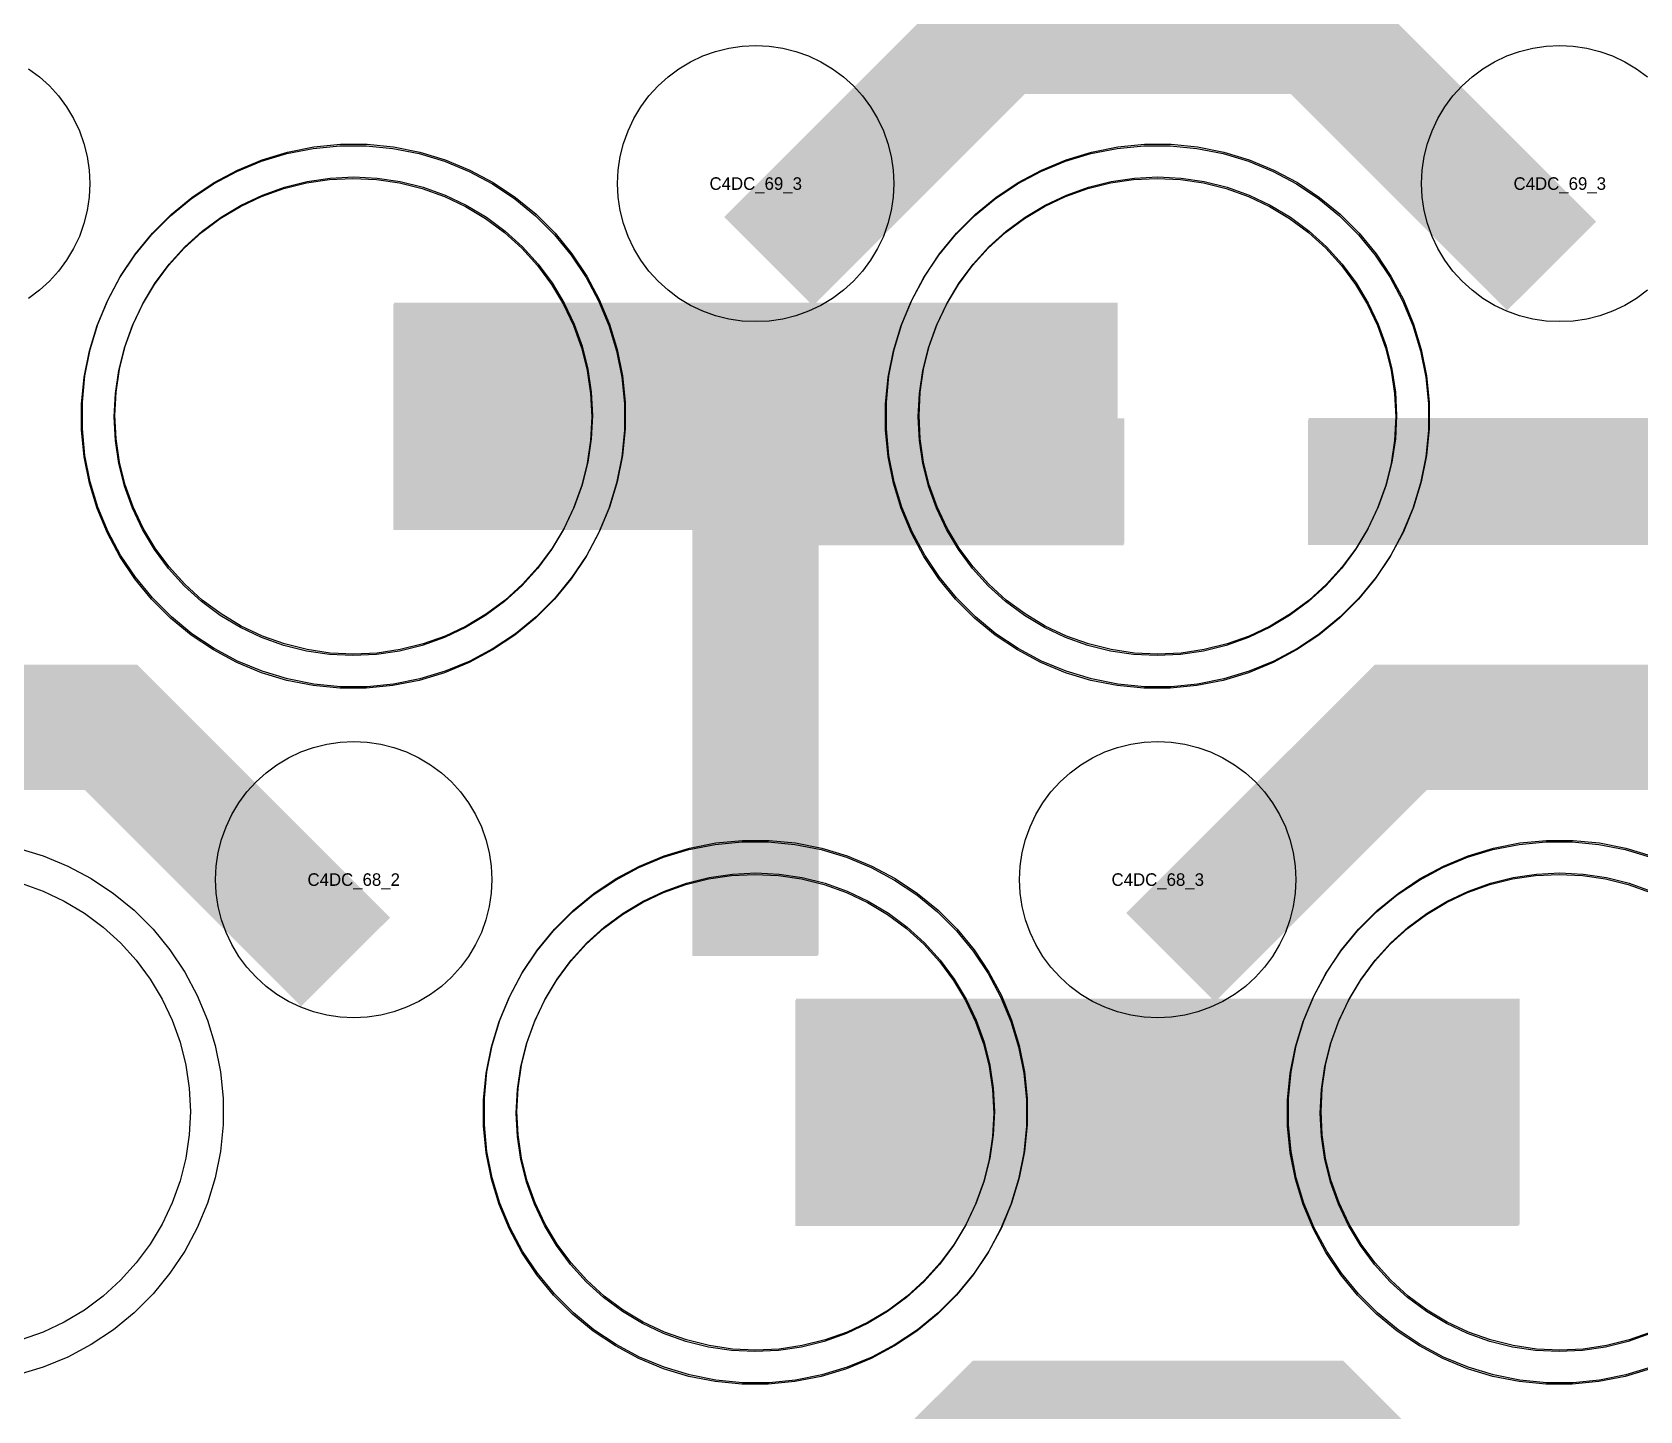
# Model space of a CAD drawing. Extents: x -11880 to 11880, y -14992 to 14992.
# Drawn here: x -11184 to -10864.1, y -5476.8 to -5202.3 of the extents above; entities that cross this region are included whole.
import ezdxf
from ezdxf.enums import TextEntityAlignment as Align

# ---------------------------------------------------------------- set-up
doc = ezdxf.new("R2010")
doc.units = 0
doc.header["$MEASUREMENT"] = 0
for name, color, linetype in [('GDS_775_DT_237', 138, 'CONTINUOUS'), ('RDL1_FS', 34, 'CONTINUOUS'), ('RDL_BS', 160, 'CONTINUOUS')]:
    doc.layers.add(name, color=color, linetype=linetype)

msp = doc.modelspace()

# ---------------------------------------------------------------- linework, layer by layer
at = {"layer": 'RDL1_FS', "color": 241, "true_color": 0xf7abae}
for points in [[(-11120.149, -5326.436), (-11124.806, -5326.207), (-11129.417, -5325.523), (-11133.94, -5324.391), (-11138.33, -5322.819), (-11142.544, -5320.827), (-11146.544, -5318.429), (-11150.289, -5315.651), (-11153.743, -5312.521), (-11156.873, -5309.067), (-11159.651, -5305.322), (-11162.049, -5301.322), (-11164.041, -5297.108), (-11165.613, -5292.718), (-11166.745, -5288.195), (-11167.429, -5283.584), (-11167.658, -5278.927), (-11167.429, -5274.27), (-11166.745, -5269.659), (-11165.613, -5265.136), (-11164.041, -5260.746), (-11162.049, -5256.532), (-11159.651, -5252.532), (-11156.873, -5248.787), (-11153.743, -5245.333), (-11150.289, -5242.203), (-11146.544, -5239.425), (-11142.544, -5237.027), (-11138.33, -5235.035), (-11133.94, -5233.463), (-11129.417, -5232.331), (-11124.806, -5231.647), (-11120.149, -5231.418), (-11115.492, -5231.647), (-11110.881, -5232.331), (-11106.358, -5233.463), (-11101.968, -5235.035), (-11097.754, -5237.027), (-11093.754, -5239.425), (-11090.009, -5242.203), (-11086.555, -5245.333), (-11083.425, -5248.787), (-11080.647, -5252.532), (-11078.249, -5256.532), (-11076.257, -5260.746), (-11074.685, -5265.136), (-11073.553, -5269.659), (-11072.869, -5274.27), (-11072.64, -5278.927), (-11072.869, -5283.584), (-11073.553, -5288.195), (-11074.685, -5292.718), (-11076.257, -5297.108), (-11078.249, -5301.322), (-11080.647, -5305.322), (-11083.425, -5309.067), (-11086.555, -5312.521), (-11090.009, -5315.651), (-11093.754, -5318.429), (-11097.754, -5320.827), (-11101.968, -5322.819), (-11106.358, -5324.391), (-11110.881, -5325.523), (-11115.492, -5326.207)], [(-10960.149, -5326.436), (-10964.806, -5326.207), (-10969.417, -5325.523), (-10973.94, -5324.391), (-10978.33, -5322.819), (-10982.544, -5320.827), (-10986.544, -5318.429), (-10990.289, -5315.651), (-10993.743, -5312.521), (-10996.873, -5309.067), (-10999.651, -5305.322), (-11002.049, -5301.322), (-11004.041, -5297.108), (-11005.613, -5292.718), (-11006.745, -5288.195), (-11007.429, -5283.584), (-11007.658, -5278.927), (-11007.429, -5274.27), (-11006.745, -5269.659), (-11005.613, -5265.136), (-11004.041, -5260.746), (-11002.049, -5256.532), (-10999.651, -5252.532), (-10996.873, -5248.787), (-10993.743, -5245.333), (-10990.289, -5242.203), (-10986.544, -5239.425), (-10982.544, -5237.027), (-10978.33, -5235.035), (-10973.94, -5233.463), (-10969.417, -5232.331), (-10964.806, -5231.647), (-10960.149, -5231.418), (-10955.492, -5231.647), (-10950.881, -5232.331), (-10946.358, -5233.463), (-10941.968, -5235.035), (-10937.754, -5237.027), (-10933.754, -5239.425), (-10930.009, -5242.203), (-10926.555, -5245.333), (-10923.425, -5248.787), (-10920.647, -5252.532), (-10918.249, -5256.532), (-10916.257, -5260.746), (-10914.685, -5265.136), (-10913.553, -5269.659), (-10912.869, -5274.27), (-10912.64, -5278.927), (-10912.869, -5283.584), (-10913.553, -5288.195), (-10914.685, -5292.718), (-10916.257, -5297.108), (-10918.249, -5301.322), (-10920.647, -5305.322), (-10923.425, -5309.067), (-10926.555, -5312.521), (-10930.009, -5315.651), (-10933.754, -5318.429), (-10937.754, -5320.827), (-10941.968, -5322.819), (-10946.358, -5324.391), (-10950.881, -5325.523), (-10955.492, -5326.207)], [(-11040.149, -5465.001), (-11044.806, -5464.772), (-11049.417, -5464.088), (-11053.94, -5462.956), (-11058.33, -5461.384), (-11062.544, -5459.392), (-11066.544, -5456.994), (-11070.289, -5454.216), (-11073.743, -5451.086), (-11076.873, -5447.632), (-11079.651, -5443.887), (-11082.049, -5439.887), (-11084.041, -5435.673), (-11085.613, -5431.283), (-11086.745, -5426.76), (-11087.429, -5422.149), (-11087.658, -5417.492), (-11087.429, -5412.835), (-11086.745, -5408.224), (-11085.613, -5403.701), (-11084.041, -5399.311), (-11082.049, -5395.097), (-11079.651, -5391.097), (-11076.873, -5387.352), (-11073.743, -5383.898), (-11070.289, -5380.768), (-11066.544, -5377.99), (-11062.544, -5375.592), (-11058.33, -5373.6), (-11053.94, -5372.028), (-11049.417, -5370.896), (-11044.806, -5370.212), (-11040.149, -5369.983), (-11035.492, -5370.212), (-11030.881, -5370.896), (-11026.358, -5372.028), (-11021.968, -5373.6), (-11017.754, -5375.592), (-11013.754, -5377.99), (-11010.009, -5380.768), (-11006.555, -5383.898), (-11003.425, -5387.352), (-11000.647, -5391.097), (-10998.249, -5395.097), (-10996.257, -5399.311), (-10994.685, -5403.701), (-10993.553, -5408.224), (-10992.869, -5412.835), (-10992.64, -5417.492), (-10992.869, -5422.149), (-10993.553, -5426.76), (-10994.685, -5431.283), (-10996.257, -5435.673), (-10998.249, -5439.887), (-11000.647, -5443.887), (-11003.425, -5447.632), (-11006.555, -5451.086), (-11010.009, -5454.216), (-11013.754, -5456.994), (-11017.754, -5459.392), (-11021.968, -5461.384), (-11026.358, -5462.956), (-11030.881, -5464.088), (-11035.492, -5464.772)]]:
    msp.add_lwpolyline(points, close=True, dxfattribs=at)
at = {"layer": 'RDL1_FS'}
for points in [[(-11120, -5326.154), (-11124.657, -5325.925), (-11129.268, -5325.241), (-11133.791, -5324.109), (-11138.181, -5322.537), (-11142.395, -5320.545), (-11146.395, -5318.147), (-11150.14, -5315.369), (-11153.594, -5312.239), (-11156.724, -5308.785), (-11159.502, -5305.04), (-11161.9, -5301.04), (-11163.892, -5296.826), (-11165.464, -5292.436), (-11166.596, -5287.913), (-11167.28, -5283.302), (-11167.509, -5278.645), (-11167.28, -5273.988), (-11166.596, -5269.377), (-11165.464, -5264.854), (-11163.892, -5260.464), (-11161.9, -5256.25), (-11159.502, -5252.25), (-11156.724, -5248.505), (-11153.594, -5245.051), (-11150.14, -5241.921), (-11146.395, -5239.143), (-11142.395, -5236.745), (-11138.181, -5234.753), (-11133.791, -5233.181), (-11129.268, -5232.049), (-11124.657, -5231.365), (-11120, -5231.136), (-11115.343, -5231.365), (-11110.732, -5232.049), (-11106.209, -5233.181), (-11101.819, -5234.753), (-11097.605, -5236.745), (-11093.605, -5239.143), (-11089.86, -5241.921), (-11086.406, -5245.051), (-11083.276, -5248.505), (-11080.498, -5252.25), (-11078.1, -5256.25), (-11076.108, -5260.464), (-11074.536, -5264.854), (-11073.404, -5269.377), (-11072.72, -5273.988), (-11072.491, -5278.645), (-11072.72, -5283.302), (-11073.404, -5287.913), (-11074.536, -5292.436), (-11076.108, -5296.826), (-11078.1, -5301.04), (-11080.498, -5305.04), (-11083.276, -5308.785), (-11086.406, -5312.239), (-11089.86, -5315.369), (-11093.605, -5318.147), (-11097.605, -5320.545), (-11101.819, -5322.537), (-11106.209, -5324.109), (-11110.732, -5325.241), (-11115.343, -5325.925)], [(-10960, -5326.154), (-10964.657, -5325.925), (-10969.268, -5325.241), (-10973.791, -5324.109), (-10978.181, -5322.537), (-10982.395, -5320.545), (-10986.395, -5318.147), (-10990.14, -5315.369), (-10993.594, -5312.239), (-10996.724, -5308.785), (-10999.502, -5305.04), (-11001.9, -5301.04), (-11003.892, -5296.826), (-11005.464, -5292.436), (-11006.596, -5287.913), (-11007.28, -5283.302), (-11007.509, -5278.645), (-11007.28, -5273.988), (-11006.596, -5269.377), (-11005.464, -5264.854), (-11003.892, -5260.464), (-11001.9, -5256.25), (-10999.502, -5252.25), (-10996.724, -5248.505), (-10993.594, -5245.051), (-10990.14, -5241.921), (-10986.395, -5239.143), (-10982.395, -5236.745), (-10978.181, -5234.753), (-10973.791, -5233.181), (-10969.268, -5232.049), (-10964.657, -5231.365), (-10960, -5231.136), (-10955.343, -5231.365), (-10950.732, -5232.049), (-10946.209, -5233.181), (-10941.819, -5234.753), (-10937.605, -5236.745), (-10933.605, -5239.143), (-10929.86, -5241.921), (-10926.406, -5245.051), (-10923.276, -5248.505), (-10920.498, -5252.25), (-10918.1, -5256.25), (-10916.108, -5260.464), (-10914.536, -5264.854), (-10913.404, -5269.377), (-10912.72, -5273.988), (-10912.491, -5278.645), (-10912.72, -5283.302), (-10913.404, -5287.913), (-10914.536, -5292.436), (-10916.108, -5296.826), (-10918.1, -5301.04), (-10920.498, -5305.04), (-10923.276, -5308.785), (-10926.406, -5312.239), (-10929.86, -5315.369), (-10933.605, -5318.147), (-10937.605, -5320.545), (-10941.819, -5322.537), (-10946.209, -5324.109), (-10950.732, -5325.241), (-10955.343, -5325.925)], [(-11040, -5464.719), (-11044.657, -5464.49), (-11049.268, -5463.806), (-11053.791, -5462.674), (-11058.181, -5461.102), (-11062.395, -5459.11), (-11066.395, -5456.712), (-11070.14, -5453.934), (-11073.594, -5450.804), (-11076.724, -5447.35), (-11079.502, -5443.605), (-11081.9, -5439.605), (-11083.892, -5435.391), (-11085.464, -5431.001), (-11086.596, -5426.478), (-11087.28, -5421.867), (-11087.509, -5417.21), (-11087.28, -5412.553), (-11086.596, -5407.942), (-11085.464, -5403.419), (-11083.892, -5399.029), (-11081.9, -5394.815), (-11079.502, -5390.815), (-11076.724, -5387.07), (-11073.594, -5383.616), (-11070.14, -5380.486), (-11066.395, -5377.708), (-11062.395, -5375.31), (-11058.181, -5373.318), (-11053.791, -5371.746), (-11049.268, -5370.614), (-11044.657, -5369.93), (-11040, -5369.701), (-11035.343, -5369.93), (-11030.732, -5370.614), (-11026.209, -5371.746), (-11021.819, -5373.318), (-11017.605, -5375.31), (-11013.605, -5377.708), (-11009.86, -5380.486), (-11006.406, -5383.616), (-11003.276, -5387.07), (-11000.498, -5390.815), (-10998.1, -5394.815), (-10996.108, -5399.029), (-10994.536, -5403.419), (-10993.404, -5407.942), (-10992.72, -5412.553), (-10992.491, -5417.21), (-10992.72, -5421.867), (-10993.404, -5426.478), (-10994.536, -5431.001), (-10996.108, -5435.391), (-10998.1, -5439.605), (-11000.498, -5443.605), (-11003.276, -5447.35), (-11006.406, -5450.804), (-11009.86, -5453.934), (-11013.605, -5456.712), (-11017.605, -5459.11), (-11021.819, -5461.102), (-11026.209, -5462.674), (-11030.732, -5463.806), (-11035.343, -5464.49)]]:
    msp.add_lwpolyline(points, close=True, dxfattribs=at)
for points in [[(-11111.998, -5278.645, 45, 45, 0), (-11039.998, -5278.645, 45, 45, 0)], [(-11039.998, -5278.645, 45, 45, 0), (-10967.998, -5278.645, 45, 45, 0)], [(-11031.998, -5417.21, 45, 45, 0), (-10959.998, -5417.21, 45, 45, 0)], [(-10959.998, -5417.21, 45, 45, 0), (-10887.998, -5417.21, 45, 45, 0)]]:
    msp.add_lwpolyline(points, format="xyseb", dxfattribs=at)
at = {"layer": 'RDL1_FS', "color": 241, "true_color": 0xf7abae}
for points in [[(-11112.147, -5278.927, 45, 45, 0), (-11040.147, -5278.927, 45, 45, 0)], [(-11040.147, -5278.927, 45, 45, 0), (-10968.147, -5278.927, 45, 45, 0)], [(-11032.147, -5417.492, 45, 45, 0), (-10960.147, -5417.492, 45, 45, 0)], [(-10960.147, -5417.492, 45, 45, 0), (-10888.147, -5417.492, 45, 45, 0)]]:
    msp.add_lwpolyline(points, format="xyseb", dxfattribs=at)
msp.add_lwpolyline([(-10861.968, -5461.384), (-10866.358, -5462.956), (-10870.881, -5464.088), (-10875.492, -5464.772), (-10880.149, -5465.001), (-10884.806, -5464.772), (-10889.417, -5464.088), (-10893.94, -5462.956), (-10898.33, -5461.384), (-10902.544, -5459.392), (-10906.544, -5456.994), (-10910.289, -5454.216), (-10913.743, -5451.086), (-10916.873, -5447.632), (-10919.651, -5443.887), (-10922.049, -5439.887), (-10924.041, -5435.673), (-10925.613, -5431.283), (-10926.745, -5426.76), (-10927.429, -5422.149), (-10927.658, -5417.492), (-10927.429, -5412.835), (-10926.745, -5408.224), (-10925.613, -5403.701), (-10924.041, -5399.311), (-10922.049, -5395.097), (-10919.651, -5391.097), (-10916.873, -5387.352), (-10913.743, -5383.898), (-10910.289, -5380.768), (-10906.544, -5377.99), (-10902.544, -5375.592), (-10898.33, -5373.6), (-10893.94, -5372.028), (-10889.417, -5370.896), (-10884.806, -5370.212), (-10880.149, -5369.983), (-10875.492, -5370.212), (-10870.881, -5370.896), (-10866.358, -5372.028), (-10861.968, -5373.6)], dxfattribs=at)
at = {"layer": 'RDL1_FS'}
for points in [[(-10861.819, -5461.102), (-10866.209, -5462.674), (-10870.732, -5463.806), (-10875.343, -5464.49), (-10880, -5464.719), (-10884.657, -5464.49), (-10889.268, -5463.806), (-10893.791, -5462.674), (-10898.181, -5461.102), (-10902.395, -5459.11), (-10906.395, -5456.712), (-10910.14, -5453.934), (-10913.594, -5450.804), (-10916.724, -5447.35), (-10919.502, -5443.605), (-10921.9, -5439.605), (-10923.892, -5435.391), (-10925.464, -5431.001), (-10926.596, -5426.478), (-10927.28, -5421.867), (-10927.509, -5417.21), (-10927.28, -5412.553), (-10926.596, -5407.942), (-10925.464, -5403.419), (-10923.892, -5399.029), (-10921.9, -5394.815), (-10919.502, -5390.815), (-10916.724, -5387.07), (-10913.594, -5383.616), (-10910.14, -5380.486), (-10906.395, -5377.708), (-10902.395, -5375.31), (-10898.181, -5373.318), (-10893.791, -5371.746), (-10889.268, -5370.614), (-10884.657, -5369.93), (-10880, -5369.701), (-10875.343, -5369.93), (-10870.732, -5370.614), (-10866.209, -5371.746), (-10861.819, -5373.318)], [(-11186.209, -5371.746), (-11181.819, -5373.318), (-11177.605, -5375.31), (-11173.605, -5377.708), (-11169.86, -5380.486), (-11166.406, -5383.616), (-11163.276, -5387.07), (-11160.498, -5390.815), (-11158.1, -5394.815), (-11156.108, -5399.029), (-11154.536, -5403.419), (-11153.404, -5407.942), (-11152.72, -5412.553), (-11152.491, -5417.21), (-11152.72, -5421.867), (-11153.404, -5426.478), (-11154.536, -5431.001), (-11156.108, -5435.391), (-11158.1, -5439.605), (-11160.498, -5443.605), (-11163.276, -5447.35), (-11166.406, -5450.804), (-11169.86, -5453.934), (-11173.605, -5456.712), (-11177.605, -5459.11), (-11181.819, -5461.102), (-11186.209, -5462.674)]]:
    msp.add_lwpolyline(points, dxfattribs=at)
at = {"layer": 'RDL_BS'}
for points in [[(-11037.438, -5247.959, 25, 25, 0), (-10991.623, -5202.144, 25, 25, 0), (-10958.07, -5202.144, 25, 25, 0)], [(-10881.599, -5248.858, 25, 25, 0), (-10928.313, -5202.144, 25, 25, 0), (-10958.071, -5202.144, 25, 25, 0)], [(-11040, -5385.95, 25, 25, 0), (-11040, -5279.173, 25, 25, 0)], [(-11040, -5385.95, 25, 25, 0), (-11040, -5279.173, 25, 25, 0)], [(-11052.5, -5291.673, 25, 25, 0), (-10987.833, -5291.673, 25, 25, 0)], [(-11052.5, -5291.673, 25, 25, 0), (-10966.667, -5291.673, 25, 25, 0)], [(-10929.984, -5291.658, 25, 25, 0), (-10820.719, -5291.658, 25, 25, 0)], [(-11121.599, -5387.423, 25, 25, 0), (-11168.313, -5340.709, 25, 25, 0), (-11198.071, -5340.709, 25, 25, 0)], [(-10957.438, -5386.524, 25, 25, 0), (-10911.623, -5340.709, 25, 25, 0), (-10878.07, -5340.709, 25, 25, 0)], [(-10801.599, -5387.423, 25, 25, 0), (-10848.313, -5340.709, 25, 25, 0), (-10878.071, -5340.709, 25, 25, 0)], [(-11037.438, -5525.084, 25, 25, 0), (-10991.623, -5479.269, 25, 25, 0), (-10958.07, -5479.269, 25, 25, 0)], [(-10881.599, -5525.983, 25, 25, 0), (-10928.313, -5479.269, 25, 25, 0), (-10958.071, -5479.269, 25, 25, 0)]]:
    msp.add_lwpolyline(points, format="xyseb", dxfattribs=at)
for points in [[(-11040, -5259.951), (-11042.693, -5259.819), (-11045.365, -5259.423), (-11047.984, -5258.766), (-11050.519, -5257.859), (-11052.956, -5256.707), (-11055.28, -5255.314), (-11057.443, -5253.711), (-11059.442, -5251.899), (-11061.254, -5249.9), (-11062.857, -5247.737), (-11064.25, -5245.413), (-11065.402, -5242.976), (-11066.309, -5240.441), (-11066.966, -5237.822), (-11067.362, -5235.15), (-11067.494, -5232.457), (-11067.362, -5229.764), (-11066.966, -5227.092), (-11066.309, -5224.473), (-11065.402, -5221.938), (-11064.25, -5219.501), (-11062.857, -5217.177), (-11061.254, -5215.014), (-11059.442, -5213.015), (-11057.443, -5211.203), (-11055.28, -5209.6), (-11052.956, -5208.207), (-11050.519, -5207.055), (-11047.984, -5206.148), (-11045.365, -5205.491), (-11042.693, -5205.095), (-11040, -5204.963), (-11037.307, -5205.095), (-11034.635, -5205.491), (-11032.016, -5206.148), (-11029.481, -5207.055), (-11027.044, -5208.207), (-11024.72, -5209.6), (-11022.557, -5211.203), (-11020.558, -5213.015), (-11018.746, -5215.014), (-11017.143, -5217.177), (-11015.75, -5219.501), (-11014.598, -5221.938), (-11013.691, -5224.473), (-11013.034, -5227.092), (-11012.638, -5229.764), (-11012.506, -5232.457), (-11012.638, -5235.15), (-11013.034, -5237.822), (-11013.691, -5240.441), (-11014.598, -5242.976), (-11015.75, -5245.413), (-11017.143, -5247.737), (-11018.746, -5249.9), (-11020.558, -5251.899), (-11022.557, -5253.711), (-11024.72, -5255.314), (-11027.044, -5256.707), (-11029.481, -5257.859), (-11032.016, -5258.766), (-11034.635, -5259.423), (-11037.307, -5259.819)], [(-11122.644, -5332.645), (-11127.938, -5332.128), (-11133.165, -5331.082), (-11138.205, -5329.551), (-11143.115, -5327.52), (-11147.777, -5325.028), (-11152.191, -5322.081), (-11156.292, -5318.719), (-11160.074, -5314.937), (-11163.436, -5310.836), (-11166.383, -5306.422), (-11168.875, -5301.76), (-11170.906, -5296.85), (-11172.437, -5291.81), (-11173.483, -5286.583), (-11174, -5281.289), (-11174, -5276.001), (-11173.483, -5270.707), (-11172.437, -5265.48), (-11170.906, -5260.44), (-11168.875, -5255.53), (-11166.383, -5250.868), (-11163.436, -5246.454), (-11160.074, -5242.353), (-11156.292, -5238.571), (-11152.191, -5235.209), (-11147.777, -5232.262), (-11143.115, -5229.77), (-11138.205, -5227.739), (-11133.165, -5226.208), (-11127.938, -5225.162), (-11122.644, -5224.645), (-11117.356, -5224.645), (-11112.062, -5225.162), (-11106.835, -5226.208), (-11101.795, -5227.739), (-11096.885, -5229.77), (-11092.223, -5232.262), (-11087.809, -5235.209), (-11083.708, -5238.571), (-11079.926, -5242.353), (-11076.564, -5246.454), (-11073.617, -5250.868), (-11071.125, -5255.53), (-11069.094, -5260.44), (-11067.563, -5265.48), (-11066.517, -5270.707), (-11066, -5276.001), (-11066, -5281.289), (-11066.517, -5286.583), (-11067.563, -5291.81), (-11069.094, -5296.85), (-11071.125, -5301.76), (-11073.617, -5306.422), (-11076.564, -5310.836), (-11079.926, -5314.937), (-11083.708, -5318.719), (-11087.809, -5322.081), (-11092.223, -5325.028), (-11096.885, -5327.52), (-11101.795, -5329.551), (-11106.835, -5331.082), (-11112.062, -5332.128), (-11117.356, -5332.645)], [(-10962.644, -5332.645), (-10967.938, -5332.128), (-10973.165, -5331.082), (-10978.205, -5329.551), (-10983.115, -5327.52), (-10987.777, -5325.028), (-10992.191, -5322.081), (-10996.292, -5318.719), (-11000.074, -5314.937), (-11003.436, -5310.836), (-11006.383, -5306.422), (-11008.875, -5301.76), (-11010.906, -5296.85), (-11012.437, -5291.81), (-11013.483, -5286.583), (-11014, -5281.289), (-11014, -5276.001), (-11013.483, -5270.707), (-11012.437, -5265.48), (-11010.906, -5260.44), (-11008.875, -5255.53), (-11006.383, -5250.868), (-11003.436, -5246.454), (-11000.074, -5242.353), (-10996.292, -5238.571), (-10992.191, -5235.209), (-10987.777, -5232.262), (-10983.115, -5229.77), (-10978.205, -5227.739), (-10973.165, -5226.208), (-10967.938, -5225.162), (-10962.644, -5224.645), (-10957.356, -5224.645), (-10952.062, -5225.162), (-10946.835, -5226.208), (-10941.795, -5227.739), (-10936.885, -5229.77), (-10932.223, -5232.262), (-10927.809, -5235.209), (-10923.708, -5238.571), (-10919.926, -5242.353), (-10916.564, -5246.454), (-10913.617, -5250.868), (-10911.125, -5255.53), (-10909.094, -5260.44), (-10907.563, -5265.48), (-10906.517, -5270.707), (-10906, -5276.001), (-10906, -5281.289), (-10906.517, -5286.583), (-10907.563, -5291.81), (-10909.094, -5296.85), (-10911.125, -5301.76), (-10913.617, -5306.422), (-10916.564, -5310.836), (-10919.926, -5314.937), (-10923.708, -5318.719), (-10927.809, -5322.081), (-10932.223, -5325.028), (-10936.885, -5327.52), (-10941.795, -5329.551), (-10946.835, -5331.082), (-10952.062, -5332.128), (-10957.356, -5332.645)], [(-11120, -5398.516), (-11122.693, -5398.384), (-11125.365, -5397.988), (-11127.984, -5397.331), (-11130.519, -5396.424), (-11132.956, -5395.272), (-11135.28, -5393.879), (-11137.443, -5392.276), (-11139.442, -5390.464), (-11141.254, -5388.465), (-11142.857, -5386.302), (-11144.25, -5383.978), (-11145.402, -5381.541), (-11146.309, -5379.006), (-11146.966, -5376.387), (-11147.362, -5373.715), (-11147.494, -5371.022), (-11147.362, -5368.329), (-11146.966, -5365.657), (-11146.309, -5363.038), (-11145.402, -5360.503), (-11144.25, -5358.066), (-11142.857, -5355.742), (-11141.254, -5353.579), (-11139.442, -5351.58), (-11137.443, -5349.768), (-11135.28, -5348.165), (-11132.956, -5346.772), (-11130.519, -5345.62), (-11127.984, -5344.713), (-11125.365, -5344.056), (-11122.693, -5343.66), (-11120, -5343.528), (-11117.307, -5343.66), (-11114.635, -5344.056), (-11112.016, -5344.713), (-11109.481, -5345.62), (-11107.044, -5346.772), (-11104.72, -5348.165), (-11102.557, -5349.768), (-11100.558, -5351.58), (-11098.746, -5353.579), (-11097.143, -5355.742), (-11095.75, -5358.066), (-11094.598, -5360.503), (-11093.691, -5363.038), (-11093.034, -5365.657), (-11092.638, -5368.329), (-11092.506, -5371.022), (-11092.638, -5373.715), (-11093.034, -5376.387), (-11093.691, -5379.006), (-11094.598, -5381.541), (-11095.75, -5383.978), (-11097.143, -5386.302), (-11098.746, -5388.465), (-11100.558, -5390.464), (-11102.557, -5392.276), (-11104.72, -5393.879), (-11107.044, -5395.272), (-11109.481, -5396.424), (-11112.016, -5397.331), (-11114.635, -5397.988), (-11117.307, -5398.384)], [(-10960, -5398.516), (-10962.693, -5398.384), (-10965.365, -5397.988), (-10967.984, -5397.331), (-10970.519, -5396.424), (-10972.956, -5395.272), (-10975.28, -5393.879), (-10977.443, -5392.276), (-10979.442, -5390.464), (-10981.254, -5388.465), (-10982.857, -5386.302), (-10984.25, -5383.978), (-10985.402, -5381.541), (-10986.309, -5379.006), (-10986.966, -5376.387), (-10987.362, -5373.715), (-10987.494, -5371.022), (-10987.362, -5368.329), (-10986.966, -5365.657), (-10986.309, -5363.038), (-10985.402, -5360.503), (-10984.25, -5358.066), (-10982.857, -5355.742), (-10981.254, -5353.579), (-10979.442, -5351.58), (-10977.443, -5349.768), (-10975.28, -5348.165), (-10972.956, -5346.772), (-10970.519, -5345.62), (-10967.984, -5344.713), (-10965.365, -5344.056), (-10962.693, -5343.66), (-10960, -5343.528), (-10957.307, -5343.66), (-10954.635, -5344.056), (-10952.016, -5344.713), (-10949.481, -5345.62), (-10947.044, -5346.772), (-10944.72, -5348.165), (-10942.557, -5349.768), (-10940.558, -5351.58), (-10938.746, -5353.579), (-10937.143, -5355.742), (-10935.75, -5358.066), (-10934.598, -5360.503), (-10933.691, -5363.038), (-10933.034, -5365.657), (-10932.638, -5368.329), (-10932.506, -5371.022), (-10932.638, -5373.715), (-10933.034, -5376.387), (-10933.691, -5379.006), (-10934.598, -5381.541), (-10935.75, -5383.978), (-10937.143, -5386.302), (-10938.746, -5388.465), (-10940.558, -5390.464), (-10942.557, -5392.276), (-10944.72, -5393.879), (-10947.044, -5395.272), (-10949.481, -5396.424), (-10952.016, -5397.331), (-10954.635, -5397.988), (-10957.307, -5398.384)], [(-11042.644, -5471.21), (-11047.938, -5470.693), (-11053.165, -5469.647), (-11058.205, -5468.116), (-11063.115, -5466.085), (-11067.777, -5463.593), (-11072.191, -5460.646), (-11076.292, -5457.284), (-11080.074, -5453.502), (-11083.436, -5449.401), (-11086.383, -5444.987), (-11088.875, -5440.325), (-11090.906, -5435.415), (-11092.437, -5430.375), (-11093.483, -5425.148), (-11094, -5419.854), (-11094, -5414.566), (-11093.483, -5409.272), (-11092.437, -5404.045), (-11090.906, -5399.005), (-11088.875, -5394.095), (-11086.383, -5389.433), (-11083.436, -5385.019), (-11080.074, -5380.918), (-11076.292, -5377.136), (-11072.191, -5373.774), (-11067.777, -5370.827), (-11063.115, -5368.335), (-11058.205, -5366.304), (-11053.165, -5364.773), (-11047.938, -5363.727), (-11042.644, -5363.21), (-11037.356, -5363.21), (-11032.062, -5363.727), (-11026.835, -5364.773), (-11021.795, -5366.304), (-11016.885, -5368.335), (-11012.223, -5370.827), (-11007.809, -5373.774), (-11003.708, -5377.136), (-10999.926, -5380.918), (-10996.564, -5385.019), (-10993.617, -5389.433), (-10991.125, -5394.095), (-10989.094, -5399.005), (-10987.563, -5404.045), (-10986.517, -5409.272), (-10986, -5414.566), (-10986, -5419.854), (-10986.517, -5425.148), (-10987.563, -5430.375), (-10989.094, -5435.415), (-10991.125, -5440.325), (-10993.617, -5444.987), (-10996.564, -5449.401), (-10999.926, -5453.502), (-11003.708, -5457.284), (-11007.809, -5460.646), (-11012.223, -5463.593), (-11016.885, -5466.085), (-11021.795, -5468.116), (-11026.835, -5469.647), (-11032.062, -5470.693), (-11037.356, -5471.21)]]:
    msp.add_lwpolyline(points, close=True, dxfattribs=at)
for points in [[(-10862.557, -5253.711), (-10864.72, -5255.314), (-10867.044, -5256.707), (-10869.481, -5257.859), (-10872.016, -5258.766), (-10874.635, -5259.423), (-10877.307, -5259.819), (-10880, -5259.951), (-10882.693, -5259.819), (-10885.365, -5259.423), (-10887.984, -5258.766), (-10890.519, -5257.859), (-10892.956, -5256.707), (-10895.28, -5255.314), (-10897.443, -5253.711), (-10899.442, -5251.899), (-10901.254, -5249.9), (-10902.857, -5247.737), (-10904.25, -5245.413), (-10905.402, -5242.976), (-10906.309, -5240.441), (-10906.966, -5237.822), (-10907.362, -5235.15), (-10907.494, -5232.457), (-10907.362, -5229.764), (-10906.966, -5227.092), (-10906.309, -5224.473), (-10905.402, -5221.938), (-10904.25, -5219.501), (-10902.857, -5217.177), (-10901.254, -5215.014), (-10899.442, -5213.015), (-10897.443, -5211.203), (-10895.28, -5209.6), (-10892.956, -5208.207), (-10890.519, -5207.055), (-10887.984, -5206.148), (-10885.365, -5205.491), (-10882.693, -5205.095), (-10880, -5204.963), (-10877.307, -5205.095), (-10874.635, -5205.491), (-10872.016, -5206.148), (-10869.481, -5207.055), (-10867.044, -5208.207), (-10864.72, -5209.6), (-10862.557, -5211.203)], [(-11184.72, -5209.6), (-11182.557, -5211.203), (-11180.558, -5213.015), (-11178.746, -5215.014), (-11177.143, -5217.177), (-11175.75, -5219.501), (-11174.598, -5221.938), (-11173.691, -5224.473), (-11173.034, -5227.092), (-11172.638, -5229.764), (-11172.506, -5232.457), (-11172.638, -5235.15), (-11173.034, -5237.822), (-11173.691, -5240.441), (-11174.598, -5242.976), (-11175.75, -5245.413), (-11177.143, -5247.737), (-11178.746, -5249.9), (-11180.558, -5251.899), (-11182.557, -5253.711), (-11184.72, -5255.314)], [(-11186.835, -5364.773), (-11181.795, -5366.304), (-11176.885, -5368.335), (-11172.223, -5370.827), (-11167.809, -5373.774), (-11163.708, -5377.136), (-11159.926, -5380.918), (-11156.564, -5385.019), (-11153.617, -5389.433), (-11151.125, -5394.095), (-11149.094, -5399.005), (-11147.563, -5404.045), (-11146.517, -5409.272), (-11146, -5414.566), (-11146, -5419.854), (-11146.517, -5425.148), (-11147.563, -5430.375), (-11149.094, -5435.415), (-11151.125, -5440.325), (-11153.617, -5444.987), (-11156.564, -5449.401), (-11159.926, -5453.502), (-11163.708, -5457.284), (-11167.809, -5460.646), (-11172.223, -5463.593), (-11176.885, -5466.085), (-11181.795, -5468.116), (-11186.835, -5469.647)], [(-10861.795, -5468.116), (-10866.835, -5469.647), (-10872.062, -5470.693), (-10877.356, -5471.21), (-10882.644, -5471.21), (-10887.938, -5470.693), (-10893.165, -5469.647), (-10898.205, -5468.116), (-10903.115, -5466.085), (-10907.777, -5463.593), (-10912.191, -5460.646), (-10916.292, -5457.284), (-10920.074, -5453.502), (-10923.436, -5449.401), (-10926.383, -5444.987), (-10928.875, -5440.325), (-10930.906, -5435.415), (-10932.437, -5430.375), (-10933.483, -5425.148), (-10934, -5419.854), (-10934, -5414.566), (-10933.483, -5409.272), (-10932.437, -5404.045), (-10930.906, -5399.005), (-10928.875, -5394.095), (-10926.383, -5389.433), (-10923.436, -5385.019), (-10920.074, -5380.918), (-10916.292, -5377.136), (-10912.191, -5373.774), (-10907.777, -5370.827), (-10903.115, -5368.335), (-10898.205, -5366.304), (-10893.165, -5364.773), (-10887.938, -5363.727), (-10882.644, -5363.21), (-10877.356, -5363.21), (-10872.062, -5363.727), (-10866.835, -5364.773), (-10861.795, -5366.304)]]:
    msp.add_lwpolyline(points, dxfattribs=at)
at = {"layer": 'RDL_BS', "color": 241, "true_color": 0xf7abae}
for points in [[(-11122.793, -5332.927), (-11128.087, -5332.41), (-11133.314, -5331.364), (-11138.354, -5329.833), (-11143.264, -5327.802), (-11147.926, -5325.31), (-11152.34, -5322.363), (-11156.441, -5319.001), (-11160.223, -5315.219), (-11163.585, -5311.118), (-11166.532, -5306.704), (-11169.024, -5302.042), (-11171.055, -5297.132), (-11172.586, -5292.092), (-11173.632, -5286.865), (-11174.149, -5281.571), (-11174.149, -5276.283), (-11173.632, -5270.989), (-11172.586, -5265.762), (-11171.055, -5260.722), (-11169.024, -5255.812), (-11166.532, -5251.15), (-11163.585, -5246.736), (-11160.223, -5242.635), (-11156.441, -5238.853), (-11152.34, -5235.491), (-11147.926, -5232.544), (-11143.264, -5230.052), (-11138.354, -5228.021), (-11133.314, -5226.49), (-11128.087, -5225.444), (-11122.793, -5224.927), (-11117.505, -5224.927), (-11112.211, -5225.444), (-11106.984, -5226.49), (-11101.944, -5228.021), (-11097.034, -5230.052), (-11092.372, -5232.544), (-11087.958, -5235.491), (-11083.857, -5238.853), (-11080.075, -5242.635), (-11076.713, -5246.736), (-11073.766, -5251.15), (-11071.274, -5255.812), (-11069.243, -5260.722), (-11067.712, -5265.762), (-11066.666, -5270.989), (-11066.149, -5276.283), (-11066.149, -5281.571), (-11066.666, -5286.865), (-11067.712, -5292.092), (-11069.243, -5297.132), (-11071.274, -5302.042), (-11073.766, -5306.704), (-11076.713, -5311.118), (-11080.075, -5315.219), (-11083.857, -5319.001), (-11087.958, -5322.363), (-11092.372, -5325.31), (-11097.034, -5327.802), (-11101.944, -5329.833), (-11106.984, -5331.364), (-11112.211, -5332.41), (-11117.505, -5332.927)], [(-10962.793, -5332.927), (-10968.087, -5332.41), (-10973.314, -5331.364), (-10978.354, -5329.833), (-10983.264, -5327.802), (-10987.926, -5325.31), (-10992.34, -5322.363), (-10996.441, -5319.001), (-11000.223, -5315.219), (-11003.585, -5311.118), (-11006.532, -5306.704), (-11009.024, -5302.042), (-11011.055, -5297.132), (-11012.586, -5292.092), (-11013.632, -5286.865), (-11014.149, -5281.571), (-11014.149, -5276.283), (-11013.632, -5270.989), (-11012.586, -5265.762), (-11011.055, -5260.722), (-11009.024, -5255.812), (-11006.532, -5251.15), (-11003.585, -5246.736), (-11000.223, -5242.635), (-10996.441, -5238.853), (-10992.34, -5235.491), (-10987.926, -5232.544), (-10983.264, -5230.052), (-10978.354, -5228.021), (-10973.314, -5226.49), (-10968.087, -5225.444), (-10962.793, -5224.927), (-10957.505, -5224.927), (-10952.211, -5225.444), (-10946.984, -5226.49), (-10941.944, -5228.021), (-10937.034, -5230.052), (-10932.372, -5232.544), (-10927.958, -5235.491), (-10923.857, -5238.853), (-10920.075, -5242.635), (-10916.713, -5246.736), (-10913.766, -5251.15), (-10911.274, -5255.812), (-10909.243, -5260.722), (-10907.712, -5265.762), (-10906.666, -5270.989), (-10906.149, -5276.283), (-10906.149, -5281.571), (-10906.666, -5286.865), (-10907.712, -5292.092), (-10909.243, -5297.132), (-10911.274, -5302.042), (-10913.766, -5306.704), (-10916.713, -5311.118), (-10920.075, -5315.219), (-10923.857, -5319.001), (-10927.958, -5322.363), (-10932.372, -5325.31), (-10937.034, -5327.802), (-10941.944, -5329.833), (-10946.984, -5331.364), (-10952.211, -5332.41), (-10957.505, -5332.927)], [(-11042.793, -5471.492), (-11048.087, -5470.975), (-11053.314, -5469.929), (-11058.354, -5468.398), (-11063.264, -5466.367), (-11067.926, -5463.875), (-11072.34, -5460.928), (-11076.441, -5457.566), (-11080.223, -5453.784), (-11083.585, -5449.683), (-11086.532, -5445.269), (-11089.024, -5440.607), (-11091.055, -5435.697), (-11092.586, -5430.657), (-11093.632, -5425.43), (-11094.149, -5420.136), (-11094.149, -5414.848), (-11093.632, -5409.554), (-11092.586, -5404.327), (-11091.055, -5399.287), (-11089.024, -5394.377), (-11086.532, -5389.715), (-11083.585, -5385.301), (-11080.223, -5381.2), (-11076.441, -5377.418), (-11072.34, -5374.056), (-11067.926, -5371.109), (-11063.264, -5368.617), (-11058.354, -5366.586), (-11053.314, -5365.055), (-11048.087, -5364.009), (-11042.793, -5363.492), (-11037.505, -5363.492), (-11032.211, -5364.009), (-11026.984, -5365.055), (-11021.944, -5366.586), (-11017.034, -5368.617), (-11012.372, -5371.109), (-11007.958, -5374.056), (-11003.857, -5377.418), (-11000.075, -5381.2), (-10996.713, -5385.301), (-10993.766, -5389.715), (-10991.274, -5394.377), (-10989.243, -5399.287), (-10987.712, -5404.327), (-10986.666, -5409.554), (-10986.149, -5414.848), (-10986.149, -5420.136), (-10986.666, -5425.43), (-10987.712, -5430.657), (-10989.243, -5435.697), (-10991.274, -5440.607), (-10993.766, -5445.269), (-10996.713, -5449.683), (-11000.075, -5453.784), (-11003.857, -5457.566), (-11007.958, -5460.928), (-11012.372, -5463.875), (-11017.034, -5466.367), (-11021.944, -5468.398), (-11026.984, -5469.929), (-11032.211, -5470.975), (-11037.505, -5471.492)]]:
    msp.add_lwpolyline(points, close=True, dxfattribs=at)
for points in [[(-11040.149, -5386.232, 25, 25, 0), (-11040.149, -5279.455, 25, 25, 0)], [(-11040.149, -5386.232, 25, 25, 0), (-11040.149, -5279.455, 25, 25, 0)], [(-11052.649, -5291.955, 25, 25, 0), (-10987.982, -5291.955, 25, 25, 0)], [(-11052.649, -5291.955, 25, 25, 0), (-10966.816, -5291.955, 25, 25, 0)], [(-10930.133, -5291.94, 25, 25, 0), (-10820.868, -5291.94, 25, 25, 0)]]:
    msp.add_lwpolyline(points, format="xyseb", dxfattribs=at)
msp.add_lwpolyline([(-10861.944, -5468.398), (-10866.984, -5469.929), (-10872.211, -5470.975), (-10877.505, -5471.492), (-10882.793, -5471.492), (-10888.087, -5470.975), (-10893.314, -5469.929), (-10898.354, -5468.398), (-10903.264, -5466.367), (-10907.926, -5463.875), (-10912.34, -5460.928), (-10916.441, -5457.566), (-10920.223, -5453.784), (-10923.585, -5449.683), (-10926.532, -5445.269), (-10929.024, -5440.607), (-10931.055, -5435.697), (-10932.586, -5430.657), (-10933.632, -5425.43), (-10934.149, -5420.136), (-10934.149, -5414.848), (-10933.632, -5409.554), (-10932.586, -5404.327), (-10931.055, -5399.287), (-10929.024, -5394.377), (-10926.532, -5389.715), (-10923.585, -5385.301), (-10920.223, -5381.2), (-10916.441, -5377.418), (-10912.34, -5374.056), (-10907.926, -5371.109), (-10903.264, -5368.617), (-10898.354, -5366.586), (-10893.314, -5365.055), (-10888.087, -5364.009), (-10882.793, -5363.492), (-10877.505, -5363.492), (-10872.211, -5364.009), (-10866.984, -5365.055), (-10861.944, -5366.586)], dxfattribs=at)

# ---------------------------------------------------------------- texts
at = {"layer": 'GDS_775_DT_237'}
for s, p in [('C4DC_69_3', (-11040, -5232.457)), ('C4DC_69_3', (-11040, -5232.457)), ('C4DC_69_3', (-10880, -5232.457)), ('C4DC_69_3', (-10880, -5232.457)), ('C4DC_68_2', (-11120, -5371.022)), ('C4DC_68_2', (-11120, -5371.022)), ('C4DC_68_3', (-10960, -5371.022)), ('C4DC_68_3', (-10960, -5371.022))]:
    msp.add_text(s, height=2.5, dxfattribs=at).set_placement(p, align=Align.MIDDLE_CENTER)

doc.saveas('drawing.dxf')
